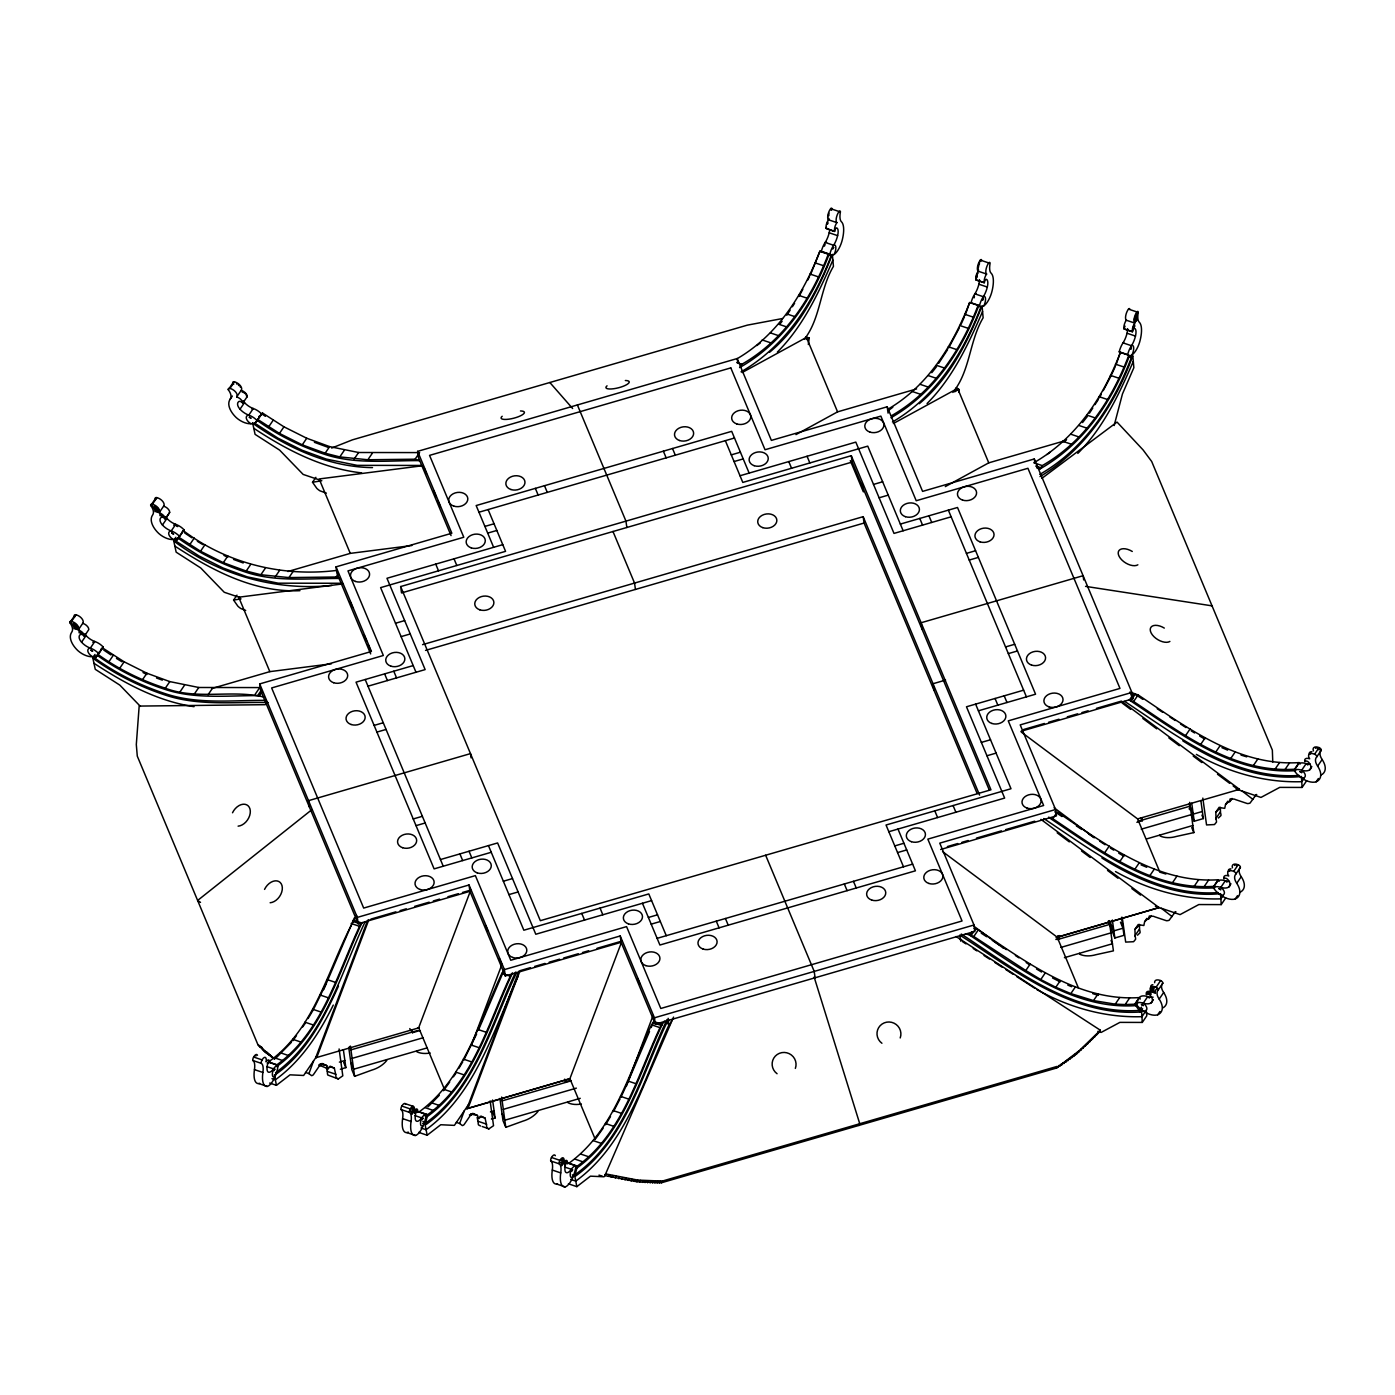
<?xml version="1.0" encoding="UTF-8"?>
<svg xmlns="http://www.w3.org/2000/svg" width="1395" height="1395" viewBox="0 0 1395 1395"><rect width="100%" height="100%" fill="white"/><g stroke="black" fill="none" stroke-linecap="round" stroke-linejoin="round"><path stroke-width="1.5" d="M1122.225 917.317L1125.678 942.096L1133.577 941.712L1135.547 939.376A10.672 5.929 34.2 0 0 1135.164 936.62L1134.92 929.349L1138.303 924.397M1137.5 935.191L1140.046 932.767A10.672 5.929 34.2 0 0 1139.645 930.012L1139.401 924.379M1202.821 798.097L1206.553 824.933L1214.47 824.55L1216.44 822.213A10.672 5.929 34.2 0 0 1216.056 819.458L1215.812 812.186L1219.178 807.234M1218.393 818.028L1220.939 815.604A10.672 5.929 34.2 0 0 1220.538 812.849L1220.294 807.217M824.375 246.183L825.125 244.474M326.395 1067.367L327.372 1072.249A10.672 3.976 -71.4 0 0 327.755 1075.022L338.287 1078.945L342.804 1075.807L339.09 1048.953M318.688 1064.96L328.069 1068.779L330.458 1066.268L334.347 1068.186L335.829 1075.109A10.672 3.976 -71.4 0 0 336.195 1077.864L338.287 1078.945M477.125 1117.273L478.119 1122.155A10.672 3.976 -71.4 0 0 478.485 1124.911L480.56 1125.992M472.382 1113.733L477.456 1115.442L478.816 1118.668L481.188 1116.157L485.076 1118.092L486.559 1124.998A10.672 3.976 -71.4 0 0 486.925 1127.753L488.651 1129.026L493.534 1125.695L490.116 1100.899M805.857 336.875L809.239 338.008L808.333 344.53M955.558 388.298L958.94 389.432L958.696 392.379M1272.781 762.036L1272.345 750.109L1151.695 461.501L1143.063 449.905L1117.029 422.075L1041.838 478.38M664.421 1021.14L659.992 1027.644C637.602 1075.528 622.466 1133.472 577.338 1166.081L574.792 1176.124L576.85 1186.657L590.434 1176.159L604.07 1176.787L605.814 1174.241M361.811 923.019L359.561 926.332C337.189 974.216 322.053 1032.16 276.925 1064.769L276.611 1066.617C323.326 1032.788 338.462 972.454 361.811 923.019L353.371 920.177M423.975 1115.355L427.358 1116.506C474.056 1082.677 489.192 1022.343 512.54 972.925L510.291 976.221C487.919 1024.104 472.783 1082.049 427.655 1114.657L425.109 1124.701L427.166 1135.234L440.75 1124.736L454.386 1125.381L469.086 1103.741M1134.92 929.349L1139.698 924.902L1143.848 925.513L1144.65 921.659L1150.422 916.567L1152.723 916.184A4.708 2.616 34.2 0 1 1154.764 916.811L1166.429 920.717A11.735 6.522 34.2 0 0 1169.132 920.264L1175.444 911.632M1215.812 812.186L1220.59 807.74L1224.723 808.35L1225.542 804.496L1231.314 799.405L1233.599 799.021A4.708 2.616 34.2 0 1 1235.639 799.649L1247.322 803.555A11.735 6.522 34.2 0 0 1250.025 803.101L1256.337 794.47M1114.152 425.527L1122.469 393.913L1133.856 367.687L1132.792 355.69C1115.233 404.393 1085.258 449.591 1040.025 476.602M769.552 352.29C799.963 327.162 818.15 290.456 832.362 254.378L833.443 266.358C819.754 289.288 820.731 318.165 804.357 339.281M919.235 403.713C949.646 378.586 967.834 341.88 982.063 305.801L983.126 317.781C969.159 341.356 970.292 371.035 952.872 392.431M328.069 1068.779L326.726 1065.553L322.088 1063.478L320.606 1064.176A4.708 1.761 -71.4 0 0 319.507 1065.745L313.282 1074.847A11.735 4.377 -71.4 0 1 311.556 1075.667L308.94 1073.609L313.561 1060.897M477.456 1115.442L472.818 1113.367L471.336 1114.082A4.708 1.761 -71.4 0 0 470.237 1115.634L464.012 1124.736A11.735 4.377 -71.4 0 1 462.286 1125.573L459.67 1123.498L464.308 1110.786M419.389 1027.679L315.671 1057.794L367.705 920.159M368.855 919.671L316.822 1057.305L315.671 1057.794M444.098 1088.449L418.692 1027.714L470.76 890.08L462.442 892.486M471.266 1045.5L501.886 964.538L499.427 958.661M621.193 943.09L569.892 1078.701L466.854 1108.781L518.905 971.147M466.854 1108.781L468.005 1108.293L520.056 970.658L530.449 967.642M626.285 1086.356L653.069 1015.525M257.5 1055.265A6.644 2.476 -71.4 0 0 253.646 1057.044A2.494 0.942 -71.4 0 0 252.879 1060.514A14.124 5.266 -71.4 0 1 254.448 1069.616A21.622 8.074 -71.4 0 0 258.86 1083.584L267.299 1086.426A14.892 5.563 -71.4 0 0 275.216 1076.208L275.321 1075.963A15.485 5.772 -71.4 0 0 278.076 1065.414L269.619 1062.554A12.102 4.516 -71.4 0 0 268.677 1062.676M405.561 1104.108A6.644 2.476 -71.4 0 0 401.812 1106.061A2.494 0.942 -71.4 0 0 401.045 1109.548A14.124 5.266 -71.4 0 1 402.614 1118.633A21.622 8.074 -71.4 0 0 407.009 1132.618L415.466 1135.46A14.892 5.563 -71.4 0 0 423.382 1125.242L423.487 1124.998A15.485 5.772 -71.4 0 0 426.225 1114.431L417.785 1111.588A12.102 4.516 -71.4 0 0 416.495 1111.832M555.35 1155.705A6.644 2.476 -71.4 0 0 551.496 1157.484A2.494 0.942 -71.4 0 0 550.729 1160.971A14.124 5.266 -71.4 0 1 552.298 1170.056A21.622 8.074 -71.4 0 0 556.71 1184.041L565.149 1186.883A14.892 5.563 -71.4 0 0 573.083 1176.665L573.171 1176.421A15.485 5.772 -71.4 0 0 575.926 1165.854L567.486 1163.012A12.102 4.516 -71.4 0 0 565.847 1163.43M736.769 358.916C777.643 335.253 803.38 294.153 819.929 251.117L828.368 253.96L831.734 256.541M819.929 251.117L810.443 274.902M740.361 366.449L741.826 364.287C784.077 340.153 811.524 298.53 828.368 253.96M888.162 409.066C928.303 385.613 953.221 344.827 969.63 302.541L978.069 305.383L981.417 307.964M965.305 314.921L969.63 302.541M891.51 415.71C933.778 391.577 961.225 349.953 978.069 305.383M978.68 305.871C961.608 351.052 933.813 393.268 890.986 417.75M980.79 307.336C963.213 353.109 935.888 396.825 892.434 421.987M1128.799 355.272C1111.954 399.842 1084.508 441.465 1042.257 465.599L1033.8 462.756C1076.068 438.623 1103.515 397 1120.359 352.429L1128.799 355.272L1132.147 357.852L1128.782 356.719M1116.035 364.827L1120.359 352.429M1129.427 355.76C1112.199 401.708 1083.514 444.185 1040.007 468.912L1036.624 467.778M1131.519 357.225C1113.646 404.515 1084.63 448.789 1039.781 474.405M276.925 1064.769L268.485 1061.926C317.049 1027.505 328.854 963.945 356.649 915.364M323.64 989.665L354.417 917.788M364.915 922.182C340.415 973.989 324.582 1037.305 275.565 1072.72M427.655 1114.657L419.215 1111.815C464.343 1079.207 479.479 1021.262 501.851 973.379L504.101 970.066L478.415 1030.155M515.644 972.071C491.145 1023.895 475.311 1087.193 426.295 1122.609L422.929 1121.458M577.338 1166.081L568.898 1163.238C614.027 1130.63 629.162 1072.685 651.552 1024.802L653.802 1021.489L662.241 1024.349C638.875 1073.766 623.757 1134.1 577.042 1167.929M628.953 1079.573L649.512 1031.515M651.221 1027.505L653.802 1021.489M667.019 1019.553C641.683 1072.459 626.146 1137.657 575.995 1174.032M956.063 936.533L1100.359 1030.225L1099.574 1031.899L1076.382 1054.132L1056.468 1068.047L661.474 1182.768L636.922 1181.757L604.889 1175.584L673.558 1017.094M516.76 972.385C491.581 1024.662 475.625 1088.728 426.033 1124.562L422.65 1123.428M518.365 975.628C493.778 1029.266 476.27 1093.07 426.085 1129.688L421.011 1127.997M832.885 260.08C818.621 292.967 802.997 326.413 777.364 352.098M982.568 311.503C968.322 344.391 952.698 377.836 927.065 403.521M1133.298 361.392C1119.052 394.279 1103.428 427.724 1077.794 453.41M960.998 324.425L964.451 316.822M1111.728 374.313L1115.18 366.728M325.889 984.155L313.945 1008.498M338.479 986.108C323.483 1019.03 305.819 1053.609 275.303 1074.673M476.619 1034.044L463.733 1060.2M620.967 1097.185L628.099 1081.578M859.756 1123.742L858.971 1125.416L859.756 1123.742L814.139 977.058M960.649 941.119L961.434 939.445M1056.468 1068.047L1079.329 1050.609L1100.359 1030.225M1058.317 1067.035L1059.101 1065.361M1060.183 1065.937L1060.967 1064.245M1062.101 1064.751L1062.885 1063.06M1064.036 1063.478L1064.821 1061.804M1066.007 1062.136L1066.791 1060.444M1068.012 1060.688L1068.797 1059.014M1070.052 1059.171L1070.837 1057.497M1072.127 1057.584L1072.912 1055.893M1074.237 1055.893L1075.022 1054.219M1076.382 1054.132L1077.167 1052.458M1078.544 1052.283L1079.329 1050.609M1080.759 1050.348L1081.543 1048.674M1082.991 1048.325L1083.775 1046.651M1085.258 1046.233L1086.042 1044.559M1087.577 1044.053L1088.344 1042.379M1089.913 1041.786L1090.681 1040.112M1092.268 1039.449L1093.052 1037.758M1094.674 1037.008L1095.459 1035.334M1097.115 1034.497L1097.9 1032.823M669.792 1024.139L669.007 1025.813L672.774 1018.769M604.889 1175.584L605.692 1173.91L637.724 1180.083L662.276 1181.094L1057.253 1066.373M608.429 1176.438L609.231 1174.747M611.899 1177.223L612.684 1175.549M615.3 1177.973L616.084 1176.299M618.613 1178.67L619.397 1176.996M621.856 1179.316L622.641 1177.642M625.012 1179.908L625.797 1178.234M628.099 1180.449L628.901 1178.775M631.115 1180.937L631.918 1179.263M634.062 1181.373L634.847 1179.699M636.922 1181.757L637.724 1180.083M639.73 1182.088L640.514 1180.414M642.432 1182.385L643.234 1180.693M645.083 1182.611L645.868 1180.92M647.646 1182.786L648.431 1181.112M650.14 1182.908L650.924 1181.234M652.564 1182.995L653.348 1181.303M654.9 1183.012L655.685 1181.338M657.167 1182.977L657.952 1181.303M659.364 1182.908L660.149 1181.216M661.474 1182.768L662.276 1181.094M1146.411 994.53L1146.324 994.251A5.876 3.261 34.2 0 1 1151.206 991.775A6.644 3.697 34.2 0 1 1150.788 987.207A6.644 3.697 34.2 0 1 1156.124 987.189A2.494 1.395 34.2 0 1 1158.338 989.787A14.124 7.847 34.2 0 0 1159.175 999.099A21.622 12.014 34.2 0 1 1157.693 1014.793A14.892 8.265 34.2 0 1 1143.272 1011.061L1143.046 1010.904A15.485 8.597 34.2 0 1 1135.722 1003.267L1140.203 996.675A12.102 6.731 34.2 0 1 1147.736 996.588A12.904 7.167 34.2 0 0 1153.124 997.181M1223.973 878.711L1223.886 878.449A5.876 3.261 34.2 0 1 1228.768 875.955A6.644 3.697 34.2 0 1 1228.35 871.404A6.644 3.697 34.2 0 1 1233.686 871.369A2.494 1.395 34.2 0 1 1235.918 873.985A14.124 7.847 34.2 0 0 1236.755 883.297A21.622 12.014 34.2 0 1 1235.255 898.973A14.892 8.265 34.2 0 1 1220.834 895.241L1220.608 895.084A15.485 8.597 34.2 0 1 1213.284 887.464L1217.783 880.855A12.102 6.731 34.2 0 1 1225.298 880.768A12.904 7.167 34.2 0 0 1229.466 881.448M1304.866 761.548L1304.778 761.286A5.876 3.261 34.2 0 1 1309.661 758.793A6.644 3.697 34.2 0 1 1309.242 754.242A6.644 3.697 34.2 0 1 1314.578 754.207A2.494 1.395 34.2 0 1 1316.793 756.822A14.124 7.847 34.2 0 0 1317.63 766.134A21.622 12.014 34.2 0 1 1316.148 781.81A14.892 8.265 34.2 0 1 1301.709 778.079L1301.5 777.922A15.485 8.597 34.2 0 1 1294.176 770.302L1298.658 763.693A12.102 6.731 34.2 0 1 1306.173 763.606A12.904 7.167 34.2 0 0 1310.358 764.286M333.265 1005.08C319.246 1033.468 301.32 1060.985 275.356 1079.8L271.973 1078.666M613.434 1111.606L620.025 1098.981M799.004 296.507L802.822 289.306M807.583 280.308L809.484 276.698M948.687 347.93L959.185 328.121M1099.434 397.819L1101.335 394.227M1103.236 390.617L1110.856 376.214M974.425 296.263L974.146 297.85M308.103 1018.524L313.003 1010.294M458.833 1068.413L462.756 1061.839M605.587 1124.771L610.487 1116.558M786.815 315.27L790.145 310.161M792.36 306.743L794.575 303.325M938.73 363.275L947.589 349.639M1089.46 413.182L1092.773 408.055M1094.988 404.637L1098.318 399.528M263.585 696.994C231.814 689.374 196.991 700.273 165.307 688.206C141.401 680.481 118.627 669.251 98.191 654.604L94.372 659.26C116.395 675.075 140.895 687.194 166.668 695.512C199.468 706.062 234.29 701.79 268.084 702.557M336.352 570.468C282.383 577.024 227.141 563.58 183.565 530.832L178.368 538.313C199.101 553.187 222.189 564.556 246.462 572.403C276.82 582.273 309.062 578.28 340.38 578.437L336.143 577.007L288.957 577.582L260.882 574.74L246.2 571.043L223.322 562.673L200.531 551.234L179.083 537.441L175.264 542.097C220.061 575.472 276.297 591.131 331.94 585.412M258.005 419.616L279.471 433.409L302.262 444.848L325.14 453.218L339.805 456.915L367.879 459.757L415.082 459.199L419.564 452.59L358.585 452.503L329.621 446.609L306.743 438.239L283.952 426.818L262.504 413.025L254.186 424.289C288.887 448.492 329.569 467.133 372.517 467.604M98.609 653.505A15.485 8.597 34.2 0 1 92.785 656.714L92.593 656.731A14.892 8.265 34.2 0 1 77.841 650.611A21.622 12.014 34.2 0 1 71.633 632.336A14.124 7.847 34.2 0 0 69.837 622.693L74.336 616.102A2.494 1.395 34.2 0 1 76.01 614.794A6.644 3.697 34.2 0 1 81.869 618.613A6.644 3.697 34.2 0 1 82.741 623.321A5.876 3.261 34.2 0 1 88.827 629.511L84.328 636.347A2.616 1.465 34.2 0 0 80.317 634.516A9.102 5.057 34.2 0 0 81.555 642.188A12.904 7.167 34.2 0 0 90.326 648.117A12.102 6.731 34.2 0 1 98.609 653.505L103.108 646.914A12.102 6.731 34.2 0 0 94.825 641.508A12.904 7.167 34.2 0 1 86.054 635.579A9.102 5.057 34.2 0 1 84.746 633.888M257.064 420.54A15.485 8.597 34.2 0 1 251.24 423.731L251.048 423.749A14.892 8.265 34.2 0 1 236.296 417.646A21.622 12.014 34.2 0 1 230.088 399.354A14.124 7.847 34.2 0 0 228.292 389.728L232.791 383.119A2.494 1.395 34.2 0 1 234.465 381.829A6.644 3.697 34.2 0 1 240.324 385.63A6.644 3.697 34.2 0 1 241.195 390.338A5.876 3.261 34.2 0 1 247.281 396.529L242.695 403.242A2.616 1.465 34.2 0 0 238.772 401.533A9.102 5.057 34.2 0 0 240.01 409.206A12.904 7.167 34.2 0 0 248.781 415.135A12.102 6.731 34.2 0 1 257.064 420.54L261.562 413.931A12.102 6.731 34.2 0 0 253.28 408.526A12.904 7.167 34.2 0 1 244.509 402.597A9.102 5.057 34.2 0 1 243.201 400.906M69.837 622.693A2.494 1.395 34.2 0 1 71.511 621.403L76.01 614.794M228.292 389.728A2.494 1.395 34.2 0 1 229.966 388.42L234.465 381.829M150.73 505.531A2.494 1.395 34.2 0 1 152.404 504.24A6.644 3.697 34.2 0 1 158.28 508.042A6.644 3.697 34.2 0 1 159.135 512.767A5.876 3.261 34.2 0 1 165.22 518.94L165.133 519.062A2.616 1.465 34.2 0 0 161.21 517.353A9.102 5.057 34.2 0 0 162.448 525.026A12.904 7.167 34.2 0 0 171.219 530.937A12.102 6.731 34.2 0 1 179.502 536.343A15.485 8.597 34.2 0 1 173.677 539.551L173.486 539.569A14.892 8.265 34.2 0 1 158.734 533.448A21.622 12.014 34.2 0 1 152.526 515.173A14.124 7.847 34.2 0 0 150.73 505.531L155.229 498.939A2.494 1.395 34.2 0 1 156.903 497.631A6.644 3.697 34.2 0 1 162.762 501.45A6.644 3.697 34.2 0 1 163.633 506.158A5.876 3.261 34.2 0 1 169.719 512.349L165.203 519.184L169.632 512.453M152.404 504.24L156.903 497.631M230.088 399.354L232.337 396.058M84.328 636.347L84.345 636.103A5.876 3.261 34.2 0 0 78.26 629.93L82.741 623.321M242.695 403.242L242.782 403.138A5.876 3.261 34.2 0 0 236.697 396.947L241.195 390.338M159.135 512.767L163.633 506.158M81.555 642.188L86.054 635.579M240.01 409.206L244.509 402.597M162.448 525.026L166.947 518.417A9.102 5.057 34.2 0 1 165.639 516.725M140.407 706.393L119.83 685.119L95.261 669.321L92.767 657.76L95.017 654.447M239.87 597.531L224.246 592.265L200.723 567.957L176.154 552.158L173.66 540.597L175.892 537.284M99.533 651.657L94.372 659.26L92.767 657.76M255.25 694.169L259.749 687.578L198.77 687.491L169.806 681.597L146.928 673.227L124.138 661.805L102.672 647.995L97.476 655.476C118.209 670.35 141.314 681.719 165.569 689.566C195.945 699.436 228.17 695.442 259.487 695.599L261.737 692.304M166.947 518.417A12.904 7.167 34.2 0 0 175.718 524.346A12.102 6.731 34.2 0 1 183.983 529.751L175.264 542.097L173.66 540.597M108.862 661.823L113.361 655.214M268.677 426.835L273.176 420.226M189.755 544.66L194.236 538.052M119.639 668.397L124.138 661.805M279.471 433.409L283.952 426.818M200.531 551.234L205.03 544.643M142.43 679.836L146.928 673.227M302.262 444.848L306.743 438.239M223.322 562.673L227.821 556.064M165.307 688.206L169.806 681.597M325.14 453.218L329.621 446.609M246.2 571.043L250.699 564.434M326.378 493.15L319.926 490.813A11.735 6.522 34.2 0 1 316.822 488.389L312.532 482.269L315.898 477.317M245.694 610.435L241.004 608.621A11.735 6.522 34.2 0 1 237.9 606.215L233.593 600.094L236.976 595.142M179.99 691.903L184.471 685.294M339.805 456.915L344.303 450.306M260.882 574.74L265.364 568.131M194.271 694.1L198.77 687.491M354.086 459.112L358.585 452.503M275.164 576.937L279.645 570.328M208.064 694.745L212.546 688.136M367.879 459.757L372.378 453.148M288.957 577.582L293.438 570.973M336.143 577.007L338.392 573.711M258.005 695.111L261.371 690.159M317.188 1055.579L303.639 1075.475L290.02 1074.83L276.437 1085.327L269.671 1083.061M1040.007 468.912L1042.257 465.599M971.827 931.773L969.577 935.086C1019.17 967.834 1072.598 1009.806 1135.809 1005.638L1138.058 1002.342M1129.392 700.098L1133.629 701.511C1181.53 733.456 1233.529 773.214 1294.595 769.203L1295.624 770.65C1232.413 774.818 1179.002 732.846 1129.392 700.098L1133.891 693.489L1142.871 699.366M971.059 935.574L975.558 928.965M1130.874 700.586L1135.373 693.995M1052.737 818.673C1100.638 850.619 1152.636 890.376 1213.702 886.366L1214.731 887.813C1151.52 891.98 1098.109 850.008 1048.517 817.261L1052.737 818.673L1057.236 812.082C1105.136 844.01 1157.135 883.767 1218.201 879.757L1219.23 881.204M965.479 933.691L973.797 936.498L978.296 929.907C1026.197 961.835 1078.196 1001.593 1139.262 997.582L1140.29 999.029M1133.629 701.511L1138.111 694.919C1186.012 726.847 1238.01 766.605 1299.094 762.594L1300.123 764.042M1104.735 852.694L1109.217 846.085M973.797 936.498L1025.796 970.519L1030.295 963.91M1185.628 735.531L1190.109 728.922M1119.679 861.744L1124.178 855.135M1025.796 970.519L1040.757 979.569L1045.239 972.96M1200.572 744.581L1205.071 737.972M1134.728 869.434L1139.227 862.825M1040.757 979.569L1055.806 987.259L1060.287 980.65M1215.62 752.271L1220.119 745.662M1149.776 875.764L1154.275 869.172M1055.806 987.259L1070.837 993.589L1075.336 986.997M1230.669 758.601L1235.15 752.01M1134.85 935.888L1139.331 929.279M1144.65 921.659L1146.899 918.363M1215.743 818.725L1220.224 812.117M1172.463 882.756L1176.944 876.147M1225.542 804.496L1227.792 801.201M1070.837 993.589L1093.523 1000.581L1098.022 993.972M1148.939 918.887L1151.171 915.591M1253.355 765.593L1257.837 758.985M1229.815 801.724L1232.064 798.428M1194.155 886.331L1198.654 879.739M1093.523 1000.581L1115.233 1004.156L1119.714 997.547M1275.047 769.168L1279.546 762.559M1204.077 886.732L1208.576 880.123M1115.233 1004.156L1125.155 1004.557L1129.636 997.948M1284.969 769.569L1289.468 762.96M1213.702 886.366L1218.201 879.757M1125.155 1004.557L1134.78 1004.191L1139.262 997.582M1294.595 769.203L1299.094 762.594M1233.686 871.369L1238.185 864.76A2.494 1.395 34.2 0 1 1240.399 867.376A14.124 7.847 34.2 0 0 1241.236 876.688A21.622 12.014 34.2 0 1 1239.736 892.364M1141.546 1007.12L1139.296 1010.433C1071.412 1014.932 1014.566 968.845 961.277 934.04M1156.124 987.189L1160.623 980.58A2.494 1.395 34.2 0 1 1162.837 983.179A14.124 7.847 34.2 0 0 1163.674 992.508A21.622 12.014 34.2 0 1 1162.959 1007.818M1314.578 754.207L1319.077 747.598A2.494 1.395 34.2 0 1 1321.292 750.214A14.124 7.847 34.2 0 0 1322.129 759.525A21.622 12.014 34.2 0 1 1322.111 774.417M1142.575 1008.707L1140.325 1012.003C1071.604 1016.571 1014.13 969.804 959.812 935.121L960.545 940.369M1235.918 873.985L1240.399 867.376M1158.338 989.787L1162.837 983.179M1316.793 756.822L1321.292 750.214M1213.284 887.464A12.102 6.731 34.2 0 1 1220.799 887.377A12.904 7.167 34.2 0 0 1228.716 887.081L1230.948 883.767M1223.119 895.555L1220.887 898.851C1183.989 900.037 1147.527 889.557 1115.477 871.561M1146.446 1010.085L1141.947 1016.676C1105.049 1017.862 1068.587 1007.382 1036.555 989.386M1135.722 1003.267A12.102 6.731 34.2 0 1 1143.237 1003.197A12.904 7.167 34.2 0 0 1151.137 1002.883L1153.386 999.587M1304.011 778.393L1301.762 781.688C1264.881 782.874 1228.42 772.394 1196.369 754.399M1294.176 770.302A12.102 6.731 34.2 0 1 1301.692 770.214A12.904 7.167 34.2 0 0 1309.591 769.918L1311.841 766.605M1155.356 906.279L1180.065 914.614L1198.828 904.553L1221.218 904.605L1225.699 897.996M1097.865 1031.323L1101.143 1032.422L1119.889 1022.378L1142.278 1022.43L1146.777 1015.822L1146.55 1012.003M1236.755 883.297L1241.236 876.688M1236.249 789.117L1260.958 797.434L1279.721 787.39L1302.093 787.443L1306.592 780.834M1159.175 999.099L1163.674 992.508M1317.63 766.134L1322.129 759.525M1235.255 898.973L1237.504 895.677M1157.693 1014.793L1159.943 1011.48M1316.148 781.81L1318.38 778.515M292.776 1040.809L296.49 1035.613M302.68 1026.929L305.156 1023.459M443.505 1090.716L449.696 1082.032M453.41 1076.818L455.886 1073.348M595.682 1138.669L603.111 1128.241M1256.738 794.627L1254.506 796.51M1175.846 911.789L1173.631 913.673M779.77 324.25L782.124 321.251M931.808 372.674L936.516 366.693M1082.537 422.563L1087.246 416.582M321.269 1064.856L319.629 1065.937M954.982 391.699L957.615 388.42L988.759 462.844L1065.693 440.524M259.365 416.669L262.504 413.025M291.381 1042.327L275.704 1058.299M439.338 1095.267L427.951 1106.915M471.58 1115.25L469.417 1114.849M1063.775 441.849L1066.547 439.477M311.73 809.78L197.637 900.455L200.514 902.391M756.84 345.559L760.258 342.996M739.577 367.6C783.101 342.874 811.768 300.396 828.996 254.448L820.556 251.588M741.059 371.837C785.211 346.448 813.372 302.436 831.106 255.913L827.723 254.779M889.4 409.781L892.817 407.218M1046.982 454.543L1050.4 451.997M826.52 227.193A2.616 0.977 -71.4 0 0 826.224 228.466L834.646 231.465L826.136 228.414A5.876 2.197 -71.4 0 1 828.456 219.782A6.644 2.476 -71.4 0 1 827.933 214.969A6.644 2.476 -71.4 0 1 830.653 208.675L840.4 211.953A14.124 5.266 -71.4 0 0 841.464 221.788A21.622 8.074 -71.4 0 1 841.76 241.788A14.892 5.563 -71.4 0 1 834.175 254.396L834.053 254.465A15.485 5.772 -71.4 0 1 829.798 254.186L821.359 251.344A12.102 4.516 -71.4 0 1 825.177 242.434A12.904 4.813 -71.4 0 0 829.188 232.791A9.102 3.4 -71.4 0 0 829.694 229.565M988.776 262.94A6.644 2.476 -71.4 0 0 986.073 269.235A6.644 2.476 -71.4 0 0 986.596 274.048A5.876 2.197 -71.4 0 0 984.277 282.679L975.907 279.889A5.876 2.197 -71.4 0 1 978.157 271.205A6.644 2.476 -71.4 0 1 977.616 266.393A6.644 2.476 -71.4 0 1 980.336 260.098L988.776 262.94A2.494 0.942 -71.4 0 1 990.084 263.376A14.124 5.266 -71.4 0 0 991.147 273.211A21.622 8.074 -71.4 0 1 991.461 293.212A14.892 5.563 -71.4 0 1 983.859 305.819L983.737 305.889A15.485 5.772 -71.4 0 1 979.482 305.61L971.042 302.767A12.102 4.516 -71.4 0 1 974.861 293.857A12.904 4.813 -71.4 0 0 978.871 284.214A9.102 3.4 -71.4 0 0 979.395 279.593M1127.648 354.644A15.485 5.772 -71.4 0 0 1131.903 354.923L1132.025 354.836A14.892 5.563 -71.4 0 0 1139.61 342.228A21.622 8.074 -71.4 0 0 1139.314 322.245A14.124 5.266 -71.4 0 1 1138.25 312.393A2.494 0.942 -71.4 0 0 1136.942 311.957L1128.503 309.115A6.644 2.476 -71.4 0 0 1125.782 315.427A6.644 2.476 -71.4 0 0 1126.306 320.222A5.876 2.197 -71.4 0 0 1123.986 328.854L1132.513 331.766A2.616 0.977 -71.4 0 1 1134.519 328.331A9.102 3.4 -71.4 0 1 1135.478 336.09A12.904 4.813 -71.4 0 1 1131.467 345.716A12.102 4.516 -71.4 0 0 1127.648 354.644L1119.208 351.802A12.102 4.516 -71.4 0 1 1123.027 342.874A12.904 4.813 -71.4 0 0 1127.038 333.231A9.102 3.4 -71.4 0 0 1127.561 328.61M742.192 372.517L806.432 337.433L837.575 411.856L916.585 388.926M795.987 434.595L837.575 411.856M893.375 423.505L957.615 388.42M945.287 486.611L988.759 462.844M806.24 339.456L809.239 338.008M954.442 391.611L958.94 389.432M331.679 448.057L352.377 439.861L747.354 325.14L782.508 318.531M417.558 1028.202L418.692 1027.714M1096.435 708.364L1121.388 701.11L1239.492 789.326L1238.359 789.814L1233.145 785.926M1040.949 819.371L1159.071 907.587L1056.05 937.667M287.893 571.514L350.267 553.379L411.856 545.532M211.621 688.572L269.828 671.64L331.417 663.793M451.056 535.593L418.5 457.717L417.628 451.352L737.17 358.55L771.383 440.401L887.203 406.782L922.583 491.389L1034.288 458.955L1131.903 692.443L1132.792 698.808L1021.07 731.259M478.956 512.227L734.485 438.013M370.651 653.906L336.91 573.223L336.038 566.858L451.84 533.221L417.628 451.352M484.902 526.421L494.039 523.77M731.276 454.875L740.431 452.207M487.692 533.117L496.847 530.449M734.084 461.553L743.221 458.885M502.775 544.66L386.973 578.28L425.144 669.6L367.984 686.2M740.013 475.747L855.815 442.11L894.003 533.413L951.146 516.813M400.644 586.563L851.281 455.694L990.956 789.797L540.336 920.683L400.644 586.563L401.533 592.927L852.153 462.059L851.281 455.694M395.517 623.251L404.655 620.601M873.514 484.431L882.651 481.763M401.097 636.626L410.235 633.958M879.094 497.788L888.249 495.138M358.201 923.769L357.312 917.404L469.034 884.971L469.923 891.335L358.201 923.769L260.586 690.281L259.697 683.916L371.419 651.482L336.038 566.858M422.563 644.647L863.174 516.673L979.586 795.098M425.527 650.401L864.063 523.038L863.174 516.673M413.199 665.572L356.039 682.172L434.107 868.876L491.267 852.275M900.35 524.084L957.511 507.484L1035.561 694.204L978.418 710.805M374.122 725.4L383.259 722.75M966.439 553.379L975.576 550.729M376.912 732.096L386.066 729.428M969.229 560.058L978.383 557.407M413.234 818.952L422.371 816.302M1005.551 646.931L1014.688 644.281M416.024 825.648L425.179 822.98M1008.341 653.61L1017.496 650.959M945.583 680.08L933.028 683.724L933.9 690.089M440.454 859.547L497.614 842.946L535.785 934.249L651.587 900.612M1023.634 690.176L966.473 706.777L1004.644 798.079L888.842 831.716M1131.903 692.443L1020.198 724.894L1055.579 809.519L1056.451 815.883L940.649 849.503M370.948 919.078L395.901 911.824M400.051 910.621L406.294 908.808M414.611 906.384L429.172 902.164M433.339 900.943L439.565 899.13M447.882 896.723L458.292 893.707M1023.634 729.498L1044.437 723.464M1048.604 722.261L1058.997 719.227M1067.314 716.821L1077.707 713.804M1081.875 712.583L1088.117 710.77M503.368 881.221L512.506 878.571M981.365 742.402L990.52 739.751M508.948 894.596L518.103 891.946M986.962 755.759L996.1 753.108M648.396 917.474L657.533 914.806M894.77 845.911L903.908 843.26M651.186 924.153L660.323 921.502M897.56 852.589L906.715 849.939M620.217 935.958L621.106 942.322L505.286 975.959L504.415 969.595L620.217 935.958L654.447 1017.809L655.336 1024.174L974.861 931.372L973.989 925.007L939.759 843.138L1055.579 809.519M534.616 966.439L545.009 963.422M549.159 962.201L559.569 959.185M563.719 957.981L578.28 953.744M582.447 952.541L588.673 950.727M596.99 948.321L621.961 941.067M947.362 846.556L957.772 843.539M961.922 842.318L968.165 840.505M976.483 838.099L1001.436 830.845M1005.603 829.641L1034.724 821.184M657.115 938.347L912.644 864.133M1021.21 732.009L1137.622 818.917L1239.492 789.326M417.75 1030.486L350.93 1049.877L349.535 1046.546M1137.971 821.289L1190.197 806.136M409.781 1028.586L412.467 1032.701L419.79 1030.574M1136.873 822.3L1142.365 820.713L1141.964 817.801M339.386 1062.118L344.861 1060.514M352.133 1058.369L423.103 1037.758M1141.249 829.188L1191.347 814.628M1202.385 811.471L1193.231 814.122L1189.046 804.095M340.363 1069.233L345.855 1067.628L343.362 1049.668M1191.714 814.837L1194.225 821.236L1203.362 818.569L1200.868 800.608M427.027 1047.924L353.632 1069.233L350.842 1062.554M1146.934 838.831L1192.847 825.491M348.75 1047.436L351.836 1069.669L354.626 1076.347L371.767 1070.122A21.5 14.124 -22.7 0 0 386.694 1060.549L386.572 1059.659M1189.673 802.352L1193.841 832.606L1176.369 836.442A21.5 14.124 -22.7 0 1 1160.047 835.954L1159.925 835.064M654.447 1017.809L973.989 925.007M468.005 1108.293L569.892 1078.701L595.299 1139.436M942.532 851.56L1057.201 937.178L1159.071 907.587M570.642 1080.428L565.149 1082.014L564.748 1079.12M1055.875 939.498L1059.52 938.434L1059.119 935.539M502.13 1100.864L571.043 1080.863M1057.55 939.55L1109.757 924.397M490.447 1111.937L494.092 1110.873M503.299 1109.356L576.362 1088.135M1060.828 947.432L1110.926 932.889M491.424 1119.052L495.086 1117.988L492.592 1100.01M1108.327 921.066L1114.849 937.981L1123.986 935.33L1121.493 917.352M580.25 1098.318L504.816 1120.22L502.026 1113.541M1064.42 957.685L1112.443 943.752L1111.03 940.404M499.916 1098.44L503.002 1120.656L505.792 1127.334L522.951 1121.127A21.5 14.124 -22.7 0 0 537.86 1111.553L537.738 1110.664M176.468 526.159L177.706 526.578M1228.036 802.125L1229.675 801.358L1230.233 798.725M1147.143 919.288L1148.782 918.52L1149.341 915.887M312.532 482.269L321.827 480.734M233.593 600.094L241.039 598.856M423.173 465.651L319.159 478.956L350.267 553.379M342.751 583.912L238.719 597.217L269.828 671.64M1299.111 775.446C1232.762 779.875 1176.717 735.74 1124.666 701.389M1218.219 892.608C1151.886 897.037 1095.825 852.903 1043.774 818.551M421.116 465.442L357.155 465.355L326.221 459.06L302.017 450.201L277.954 438.135L254.866 423.278M342.193 583.267L278.215 583.18L247.281 576.885L223.095 568.027L199.014 555.96L175.927 541.103M265.608 700.377C232.529 700.168 198.474 704.475 166.406 694.047C140.965 685.834 116.779 673.855 95.052 658.266M265.312 704.684L139.169 706.079L136.309 744.529L137.285 756.125L257.935 1044.733L274.013 1058.561M299.942 590.678C254.256 592.84 212.04 570.346 174.846 546.09M361.567 472.87C322.21 468.528 286.359 449.8 253.768 428.265M1085.554 586.371L1211.993 605.848M194.044 706.672C157.53 701.267 124.451 683.236 93.953 663.253M1241.027 755.096L1246.764 756.857M1160.134 872.259L1165.889 874.02M1092.703 993.624L1098.44 995.385M828.456 219.782L836.895 222.625A5.876 2.197 -71.4 0 0 834.576 231.256L834.663 231.326A2.616 0.977 -71.4 0 1 836.669 227.891A9.102 3.4 -71.4 0 1 837.628 235.633A12.904 4.813 -71.4 0 1 833.617 245.276A12.102 4.516 -71.4 0 0 829.798 254.186M1126.306 320.222L1134.745 323.082A5.876 2.197 -71.4 0 0 1132.444 331.696L1124.074 328.924A2.616 0.977 -71.4 0 1 1125.085 326.203M978.157 271.205L986.596 274.048M829.188 232.791L837.628 235.633M1127.038 333.231L1135.478 336.09M978.871 284.214L987.311 287.056A12.904 4.813 -71.4 0 1 983.318 296.699A12.102 4.516 -71.4 0 0 979.482 305.61M815.064 262.853L823.503 265.695M1115.477 364.165L1123.917 367.007M964.747 314.276L973.187 317.118M809.989 274.03L818.429 276.89M1110.403 375.36L1118.842 378.202M959.673 325.453L968.113 328.313M798.69 295.356L807.13 298.216M1099.12 396.686L1107.56 399.528M948.373 346.78L956.831 349.639M786.675 313.875L795.115 316.717M1087.089 415.187L1095.528 418.029M936.359 365.298L944.799 368.14M778.584 324.181L787.024 327.023M1078.998 425.492L1087.437 428.335M928.268 375.604L936.708 378.446M770.389 332.899L778.846 335.742M1070.819 434.211L1079.259 437.053M920.09 384.322L928.529 387.165M762.176 339.944L770.615 342.786M1062.589 441.256L1071.029 444.098M911.859 391.367L920.299 394.21M736.769 362.578L741.826 364.287M1035.718 466.052L1040.792 467.761M1129.793 692.112L1138.111 694.919M320.867 480.403L303.168 474.439L279.645 450.132L255.076 434.351L252.582 422.772M974.076 928.477L978.296 929.907M352.586 921.328L361.026 924.188M653.017 1022.657L661.457 1025.499M501.851 973.379L510.291 976.221M351.122 923.49L359.561 926.332M651.552 1024.802L659.992 1027.644M477.875 1029.458L486.314 1032.3M327.145 979.569L335.585 982.411M627.558 1080.881L635.998 1083.723M470.812 1044.907L479.252 1047.75M320.083 995.001L328.522 997.861M620.496 1096.331L628.936 1099.173M463.384 1059.119L471.824 1061.961M312.654 1009.23L321.094 1012.072M613.085 1110.542L621.525 1113.384M455.659 1072.057L464.117 1074.917M304.93 1022.169L313.369 1025.011M605.36 1123.481L613.8 1126.34M443.453 1089.181L451.893 1092.041M292.723 1039.292L301.163 1042.135M593.137 1140.604L601.576 1143.464M480.002 1116.384L485.076 1118.092M470.865 1113.698L474.23 1114.849M321.652 1063.844L326.726 1065.553M329.272 1066.477L334.347 1068.186M320.135 1063.81L323.5 1064.96M431.072 1102.66L439.512 1105.503M280.343 1052.772L288.782 1055.614M580.756 1154.083L589.213 1156.926M478.136 1121.318L486.576 1124.161M327.406 1071.43L335.846 1074.272M482.251 1126.55L489.017 1128.834M425.144 1107.665L433.583 1110.525M274.397 1057.776L282.854 1060.619M574.827 1159.088L583.267 1161.948M404.899 1103.55L413.338 1106.392M456.304 1122.365L459.67 1123.498M305.557 1072.459L308.94 1073.609M401.812 1106.061L410.252 1108.92A6.644 2.476 -71.4 0 1 413.495 1106.444A6.644 2.476 -71.4 0 1 414.263 1110.908A5.876 2.197 -71.4 0 1 417.785 1110.961L417.733 1111.187A2.616 0.977 -71.4 0 0 415.623 1113.82A9.102 3.4 -71.4 0 0 416.774 1121.284A12.904 4.813 -71.4 0 0 421.656 1117.866A12.102 4.516 -71.4 0 1 426.225 1114.431M253.646 1057.044L262.086 1059.886A6.644 2.476 -71.4 0 1 265.329 1057.427A6.644 2.476 -71.4 0 1 266.096 1061.891A5.876 2.197 -71.4 0 1 269.619 1061.926L269.584 1062.17A2.616 0.977 -71.4 0 0 267.456 1064.786A9.102 3.4 -71.4 0 0 268.625 1072.249A12.904 4.813 -71.4 0 0 273.49 1068.849A12.102 4.516 -71.4 0 1 278.076 1065.414M551.496 1157.484L559.936 1160.344A6.644 2.476 -71.4 0 1 563.179 1157.867A6.644 2.476 -71.4 0 1 563.946 1162.331A5.876 2.197 -71.4 0 1 567.469 1162.384L567.434 1162.61A2.616 0.977 -71.4 0 0 565.324 1165.244A9.102 3.4 -71.4 0 0 566.475 1172.707A12.904 4.813 -71.4 0 0 571.34 1169.289A12.102 4.516 -71.4 0 1 575.926 1165.854M598.996 1175.096L602.378 1176.229M401.045 1109.548L409.485 1112.39A14.124 5.266 -71.4 0 1 411.054 1121.493A21.622 8.074 -71.4 0 0 415.466 1135.46M252.879 1060.514L261.318 1063.356A14.124 5.266 -71.4 0 1 262.888 1072.459A21.622 8.074 -71.4 0 0 267.299 1086.426M550.729 1160.971L559.168 1163.814A14.124 5.266 -71.4 0 1 560.738 1172.916A21.622 8.074 -71.4 0 0 565.149 1186.883M414.89 1115.599L421.656 1117.866A6.818 2.546 -71.4 0 0 420.645 1124.632A6.818 2.546 -71.4 0 0 423.382 1125.242M266.741 1066.565L273.49 1068.849A6.818 2.546 -71.4 0 0 272.496 1075.597A6.818 2.546 -71.4 0 0 275.216 1076.208M564.591 1167.022L571.34 1169.289A6.818 2.546 -71.4 0 0 570.346 1176.055A6.818 2.546 -71.4 0 0 573.083 1176.665M572.334 1174.852L575.716 1175.985C626.46 1139.192 642.153 1073.191 668.188 1019.815L668.903 1025.063C643.897 1079.259 626.547 1144.022 575.769 1181.112L570.712 1179.42M402.614 1118.633L411.054 1121.493M254.448 1069.616L262.888 1072.459M552.298 1170.056L560.738 1172.916M418.727 1132.374L427.166 1135.234M568.41 1183.797L576.85 1186.657M415.082 459.199L419.302 460.612C388.002 460.455 355.76 464.448 325.384 454.578C301.128 446.749 278.023 435.362 257.308 420.488M314.416 442.32L327.947 447.272M233.558 559.447L243.218 562.97M156.536 678.022L162.326 680.132M1221.898 747.685L1227.635 750.109M1141.005 864.848L1146.742 867.271M1067.803 985.097L1071.622 986.701M223.915 555.384L227.769 557.32M143.022 672.547L146.876 674.482M1052.527 977.965L1060.165 981.871M610.591 1176.63L611.969 1176.996A11.735 4.377 -71.4 0 0 613.085 1176.578M1191.278 730.945L1194.626 732.968M1199.665 736.019L1204.705 739.071M1182.821 740.885C1217.87 762.908 1259.406 780.764 1301.465 776.492L1302.093 787.443M1110.385 848.108L1113.733 850.13M1118.773 853.182L1123.812 856.234M1101.928 858.047C1136.977 880.071 1178.513 897.927 1220.573 893.654L1221.218 904.605M1036.485 968.984L1041.524 972.019M197.358 541.277L202.833 544.625M116.465 658.44L121.958 661.788M962.358 941.538L965.968 943.874M973.204 948.53L976.831 950.867M984.068 955.54L989.491 959.045M994.931 962.55L1002.168 967.206M1005.778 969.542L1013.014 974.216M1016.641 976.552L1034.741 988.218M1157.24 708.765L1162.645 712.287M1169.83 716.995L1175.218 720.517M1180.606 724.057L1185.994 727.58M1054.794 811.82L1061.979 816.528M1076.365 825.927L1081.753 829.45M1088.937 834.158L1094.325 837.68M1099.713 841.22L1105.102 844.742M981.26 933.185L986.649 936.708M992.037 940.23L999.221 944.938M1002.813 947.275L1006.405 949.629M1015.403 955.505L1018.995 957.859M1026.179 962.567L1029.772 964.904M261.789 413.879L265.399 416.32M184.663 532.925L191.882 537.807M103.771 650.087L110.99 654.97M257.935 1044.733L262.243 1047.645M258.895 1045.901L261.772 1047.837M259.923 1047.07L262.783 1049.005M262.173 1049.389L274.78 1059.014L266.096 1052.841M263.411 1050.54L269.148 1054.428M264.719 1051.69L270.456 1055.579M270.63 1056.277L273.507 1058.23M1121.981 702.888L1130.665 709.375M1142.819 718.46L1156.717 728.835M1168.87 737.92L1179.298 745.697M1193.196 756.09L1201.88 762.577M1217.504 774.242L1229.675 783.327M1054.097 807.757L1094.046 837.593M1057.183 832.832L1069.337 841.9M1081.491 850.985L1090.175 857.472M1107.543 870.445L1117.97 878.24M1131.868 888.615L1140.552 895.102M973.658 926.018L991.043 938.992M994.513 941.573L1003.197 948.059M1242.3 791.157L1252.972 799.422M1161.407 908.319L1172.079 916.585M266.759 1052.109L267.91 1053.277M549.874 382.544L572.63 408.508M610.208 1176.281L609.545 1175.287M1134.78 1004.191L1140.325 1012.003L1141.651 1011.48L1142.278 1022.43M1140.569 817.976L1142.365 820.713M1057.741 935.696L1059.52 938.434M247.194 396.633L247.264 396.773A2.616 1.465 34.2 0 0 246.217 395.587M1201.932 815.116L1203.362 818.569M1191.748 827.601L1193.841 832.606M1130.316 692.879L1132.792 698.808M1137.622 818.917L1159.733 871.823M948.356 510.134L1026.424 696.855M1120.481 922.2L1122.992 928.216L1113.855 930.866L1109.67 920.84M928.931 515.784L931.721 522.462M1004.191 695.809L1006.981 702.505M919.776 518.434L922.566 525.113M995.053 698.476L997.843 705.155M903.14 530.763L867.76 446.138L742.803 482.426L725.348 440.663M975.611 704.109L1010.991 788.733L886.034 825.02L903.507 866.801M1057.201 937.178L1078.475 988.113M852.153 462.059L989.351 790.198M850.305 460.612L863.365 491.86L862.18 483.315M864.063 523.038L977.145 793.511M807.06 456.27L809.85 462.966M953.081 805.56L955.889 812.239M788.768 461.588L791.575 468.267M934.807 810.861L937.597 817.557M749.15 473.097L731.695 431.334L476.166 505.548L493.638 547.311M897.979 829.048L915.434 870.811L659.905 945.025L642.45 903.262M672.512 448.51L675.319 455.206M853.461 881.326L856.268 888.005M663.375 451.178L666.165 457.856M844.324 883.977L847.114 890.655M577.39 404.951L625.954 521.12L626.843 527.484M765.646 855.24L814.209 971.408L815.098 977.773M612.963 531.443L634.551 583.075L635.44 589.44M544.486 485.704L547.293 492.383M725.435 918.503L728.225 925.181M535.349 488.355L538.139 495.033M716.298 921.171L719.088 927.849M488.111 509.576L505.565 551.339L380.608 587.626L415.989 672.25M666.269 935.696L648.797 893.933L523.84 930.221L488.459 845.597M423.993 467.604L426.452 473.48M433.828 491.127L436.286 497.004M437.925 500.927L440.384 506.803M637.515 978.296L639.974 984.172M621.106 942.322L655.336 1024.174M454.02 558.82L456.81 565.498M600.042 908.093L602.832 914.771M435.728 564.121L438.518 570.817M581.75 913.411L584.54 920.09M393.774 671.204L396.564 677.9M469.034 851.246L471.824 857.925M384.619 673.872L387.409 680.551M459.897 853.897L462.687 860.575M469.034 884.971L504.415 969.595M350.128 601.541L352.586 607.418M364.06 634.864L366.519 640.741M368.158 644.664L370.617 650.541M485.512 925.338L487.954 931.232M469.923 891.335L505.286 975.959M365.194 679.505L443.244 866.225M492.923 1112.791L495.086 1117.988M259.697 683.916L357.312 917.404M343.676 1062.449L345.855 1067.628M1189.203 808.437L1189.551 809.658M274.379 1074.813L276.437 1085.327M1191.731 803.258L1194.225 821.236M1083.688 579.936L1083.095 575.699L921.118 622.745L922.008 629.11M1112.356 920.002L1114.849 937.981M1109.199 920.613L1113.419 950.867L1095.947 954.703A21.5 14.124 -22.7 0 1 1079.625 954.197L1079.503 953.308M1034.288 458.955L1034.881 463.192M887.203 406.782L888.074 413.147M737.17 358.55L737.746 362.787M567.904 1101.893L568.027 1102.782A21.5 14.124 -22.7 0 0 581.366 1104.003M471.074 757.869L470.481 753.614L308.504 800.66L309.394 807.025M501.625 1097.08L505.792 1127.334M416.721 1050.906L416.843 1051.795A21.5 14.124 -22.7 0 0 430.201 1052.998M412.066 1029.789L412.467 1032.701M350.407 1046.093L354.626 1076.347M1137.867 564.818A11.997 6.626 32.1 0 1 1123.777 561.662A11.997 6.626 32.1 0 1 1119.086 550.415A11.997 6.626 32.1 0 1 1132.269 551.461M1169.899 641.438A11.997 6.626 32.1 0 1 1155.81 638.282A11.997 6.626 32.1 0 1 1151.119 627.035A11.997 6.626 32.1 0 1 1164.302 628.081M881.919 1043.268A11.997 11.77 25.2 0 1 878.658 1027.644A11.997 11.77 25.2 0 1 894.038 1023.18A11.997 11.77 25.2 0 1 900.211 1037.95M777.067 1073.731A11.997 11.77 25.2 0 1 773.789 1058.107A11.997 11.77 25.2 0 1 789.186 1053.643A11.997 11.77 25.2 0 1 795.359 1068.413M1109.391 924.153A21.5 2.773 73.8 0 1 1108.467 921.833M980.336 260.098A2.494 0.942 -71.4 0 1 981.627 260.185M979.29 264.666A12.956 4.83 -71.4 0 1 979.482 262.644M976.116 278.058A4.499 1.674 -71.4 0 1 977.232 275.53M978.627 270.159A9.207 3.435 -71.4 0 1 977.912 266.654M976.134 277.012A4.9 1.831 -71.4 0 1 978.104 273.036M980.737 261.528A10.55 3.941 -71.4 0 1 980.912 260.882M978.592 267.09A10.497 3.923 -71.4 0 1 978.592 265.05M971.583 303.36A15.485 5.772 -71.4 0 1 971.042 302.767M976.116 293.665A6.818 2.546 -71.4 0 0 974.861 293.857L983.318 296.699A6.818 2.546 -71.4 0 1 985.533 298.739A6.818 2.546 -71.4 0 1 983.859 305.819M977.163 276.873A2.616 0.977 -71.4 0 0 975.907 279.889L984.347 282.749A2.616 0.977 -71.4 0 1 986.352 279.314A9.102 3.4 -71.4 0 1 987.311 287.056M232.791 383.119A14.124 7.847 34.2 0 1 233.68 384.392M242.137 392.012A4.9 2.72 34.2 0 1 244.003 392.762M244.77 393.233A4.9 2.72 34.2 0 1 245.712 394M240.027 386.066A9.207 5.109 34.2 0 1 240.411 387.287M236.505 383.538A12.956 7.184 34.2 0 1 236.854 384.096M238.283 384.619A10.497 5.824 34.2 0 1 238.772 385.561M261.562 413.931A15.485 8.597 34.2 0 1 258.86 416.477M251.902 408.927A6.818 3.784 34.2 0 1 253.28 408.526L248.781 415.135A6.818 3.784 34.2 0 0 246.374 418.517A6.818 3.784 34.2 0 0 251.048 423.749M229.966 388.42A6.644 3.697 34.2 0 1 235.842 392.239A6.644 3.697 34.2 0 1 236.697 396.947M831.804 209.913A14.124 5.266 -71.4 0 1 831.961 209.093A2.494 0.942 -71.4 0 0 830.653 208.675M827.671 223.88A4.499 1.674 -71.4 0 1 827.933 223.496M829.083 218.928A9.207 3.435 -71.4 0 1 828.665 218.248M828.211 215.684A9.207 3.435 -71.4 0 1 828.211 215.231M827.043 223.88A4.9 1.831 -71.4 0 1 827.967 222.171M831.054 210.104A10.55 3.941 -71.4 0 1 831.211 209.459M828.892 215.667A10.497 3.923 -71.4 0 1 828.944 213.069M821.882 251.937A15.485 5.772 -71.4 0 1 821.359 251.344M826.572 242.329A6.818 2.546 -71.4 0 0 825.177 242.434L833.617 245.276A6.818 2.546 -71.4 0 1 835.832 247.316A6.818 2.546 -71.4 0 1 834.175 254.396M840.4 211.953A2.494 0.942 -71.4 0 0 839.092 211.517A6.644 2.476 -71.4 0 0 836.372 217.812A6.644 2.476 -71.4 0 0 836.895 222.625M668.118 1018.333A9.608 7.132 -7.9 0 1 667.42 1023.843M409.485 1112.39A2.494 0.942 -71.4 0 1 410.252 1108.92M411.403 1108.502A12.956 4.83 -71.4 0 1 412.624 1113.419M412.379 1107.665A10.497 3.923 -71.4 0 1 413.129 1112.687M414.838 1113.297A4.499 1.674 -71.4 0 1 417.175 1110.507M413.373 1107.316A9.207 3.435 -71.4 0 1 413.635 1111.885M414.716 1111.989A4.9 1.831 -71.4 0 1 416.931 1109.845M410.06 1110.821A10.55 3.941 -71.4 0 1 412.083 1114.326M415.065 1112.826A12.102 4.516 -71.4 0 1 416.146 1112.007M417.785 1111.588A15.485 5.772 -71.4 0 1 417.698 1112.425M408.247 1132.077A14.892 5.563 -71.4 0 1 407.009 1132.618M1143.272 1011.061A6.818 3.784 34.2 0 0 1146.864 1008.602A6.818 3.784 34.2 0 0 1143.237 1003.197L1147.736 996.588A6.818 3.784 34.2 0 1 1149.358 998M1154.31 992.909A12.956 7.184 34.2 0 1 1154.38 987.608M1153.386 992.595A10.497 5.824 34.2 0 1 1152.741 987.538M1147.021 993.432A4.499 2.494 34.2 0 1 1151.189 994.321M1152.392 992.229A9.207 5.109 34.2 0 1 1151.259 987.904M1147.143 992.665A4.9 2.72 34.2 0 1 1150.945 993.066M1155.374 993.362A10.55 5.859 34.2 0 1 1157.03 988.759M1146.463 994.443A2.616 1.465 34.2 0 1 1150.265 995.35A9.102 5.057 34.2 0 1 1151.137 1002.883M1154.624 982.708A6.644 3.697 34.2 0 1 1160.623 980.58M1150.701 986.893A5.876 3.261 34.2 0 1 1152.863 984.696M559.168 1163.814A2.494 0.942 -71.4 0 1 559.936 1160.344M561.086 1159.925A12.956 4.83 -71.4 0 1 562.325 1164.842M562.08 1159.088A10.497 3.923 -71.4 0 1 562.813 1164.11M564.539 1164.72A4.499 1.674 -71.4 0 1 566.876 1161.93M563.057 1158.739A9.207 3.435 -71.4 0 1 563.336 1163.308M564.4 1163.413A4.9 1.831 -71.4 0 1 566.614 1161.268M559.744 1162.244A10.55 3.941 -71.4 0 1 561.784 1165.749M564.382 1164.598A12.102 4.516 -71.4 0 1 564.748 1164.25M567.486 1163.012A15.485 5.772 -71.4 0 1 567.381 1163.849M557.512 1183.745A14.892 5.563 -71.4 0 1 556.71 1184.041M264.544 889.4A11.997 8.318 -56 0 1 277.012 880.908A11.997 8.318 -56 0 1 281.703 892.155A11.997 8.318 -56 0 1 270.142 902.757M232.512 812.779A11.997 8.318 -56 0 1 244.979 804.287A11.997 8.318 -56 0 1 249.688 815.534A11.997 8.318 -56 0 1 238.109 826.154M520.492 410.95A11.997 3.156 -14.2 0 1 522.149 414.925A11.997 3.156 -14.2 0 1 506.769 419.389A11.997 3.156 -14.2 0 1 502.2 416.268M625.344 380.504A11.997 3.156 -14.2 0 1 627 384.462A11.997 3.156 -14.2 0 1 611.62 388.943A11.997 3.156 -14.2 0 1 607.052 385.822M173.486 539.569A6.818 3.784 34.2 0 1 168.812 534.32A6.818 3.784 34.2 0 1 171.219 530.937L175.718 524.346A6.818 3.784 34.2 0 0 173.747 525.217M154.444 505.949A12.956 7.184 34.2 0 1 156.066 511.808M156.24 507.03A10.497 5.824 34.2 0 1 156.99 512.122M159.919 515.592A4.499 2.494 34.2 0 1 164.226 517.545M157.966 508.478A9.207 5.109 34.2 0 1 157.966 512.418M159.815 514.371A4.9 2.72 34.2 0 1 163.878 516.621M151.881 505.339A10.55 5.859 34.2 0 1 155.037 511.564M183.983 529.751A15.485 8.597 34.2 0 1 182.292 531.739M155.229 498.939A14.124 7.847 34.2 0 1 155.682 499.567M255.791 1055.788A10.497 3.923 -71.4 0 1 255.948 1056.032M267.265 1063.478A12.102 4.516 -71.4 0 1 267.997 1062.99M259.662 1083.287A14.892 5.563 -71.4 0 1 258.86 1083.584M261.318 1063.356A2.494 0.942 -71.4 0 1 262.086 1059.886M71.511 621.403A6.644 3.697 34.2 0 1 77.388 625.204A6.644 3.697 34.2 0 1 78.26 629.93M92.593 656.731A6.818 3.784 34.2 0 1 87.92 651.482A6.818 3.784 34.2 0 1 90.326 648.117L94.825 641.508A6.818 3.784 34.2 0 0 92.855 642.38M73.551 623.112A12.956 7.184 34.2 0 1 75.173 628.971M75.347 624.193A10.497 5.824 34.2 0 1 76.115 629.284M79.027 632.755A4.499 2.494 34.2 0 1 83.351 634.708M77.074 625.64A9.207 5.109 34.2 0 1 77.091 629.581M78.922 631.534A4.9 2.72 34.2 0 1 82.985 633.783M70.988 622.501A10.55 5.859 34.2 0 1 74.144 628.726M103.108 646.914A15.485 8.597 34.2 0 1 100.911 649.198M74.336 616.102A14.124 7.847 34.2 0 1 74.807 616.73M1232.43 867.795A6.644 3.697 34.2 0 1 1238.185 864.76M1229.065 871.021A4.499 2.494 34.2 0 1 1229.623 870.881M1229.187 870.236A4.9 2.72 34.2 0 1 1229.745 870.061M1236.232 865.58A12.956 7.184 34.2 0 1 1236.441 865.196M1234.645 865.458A10.497 5.824 34.2 0 1 1234.784 865.109M1226.92 882.181A6.818 3.784 34.2 0 0 1225.298 880.768L1220.799 887.377A6.818 3.784 34.2 0 1 1224.426 892.8A6.818 3.784 34.2 0 1 1220.834 895.241M1228.28 871.334A5.876 3.261 34.2 0 1 1231 868.858M1224.025 878.623A2.616 1.465 34.2 0 1 1227.844 879.53A9.102 5.057 34.2 0 1 1228.716 887.081M1134.745 323.082A6.644 2.476 -71.4 0 1 1134.222 318.269A6.644 2.476 -71.4 0 1 1136.942 311.957M1132.025 354.836A6.818 2.546 -71.4 0 0 1133.682 347.756A6.818 2.546 -71.4 0 0 1131.467 345.716L1123.027 342.874A6.818 2.546 -71.4 0 1 1123.603 342.629M1136.402 320.763A12.956 4.83 -71.4 0 1 1136.088 314.52M1135.914 321.478A10.497 3.923 -71.4 0 1 1135.234 316.351M1132.723 329.935A4.499 1.674 -71.4 0 1 1134.92 326.081M1135.39 322.21A9.207 3.435 -71.4 0 1 1134.519 318.513M1132.74 328.889A4.9 1.831 -71.4 0 1 1134.71 324.895M1136.977 320.03A10.55 3.941 -71.4 0 1 1137.5 312.759M1121.039 352.918A15.485 5.772 -71.4 0 1 1119.208 351.802M1128.503 309.115A2.494 0.942 -71.4 0 1 1129.741 309.01M1321.414 774.835A21.622 12.014 34.2 0 1 1320.629 775.202M1313.427 750.928A6.644 3.697 34.2 0 1 1319.077 747.598M1309.957 753.858A4.499 2.494 34.2 0 1 1310.515 753.718M1310.079 753.073A4.9 2.72 34.2 0 1 1310.637 752.899M1319.042 749.9A10.55 5.859 34.2 0 1 1319.966 749.185M1317.107 748.417A12.956 7.184 34.2 0 1 1317.333 748.034M1315.537 748.295A10.497 5.824 34.2 0 1 1315.677 747.947M1307.812 765.018A6.818 3.784 34.2 0 0 1306.173 763.606L1301.692 770.214A6.818 3.784 34.2 0 1 1305.319 775.637A6.818 3.784 34.2 0 1 1301.709 778.079M1309.207 754.416A5.876 3.261 34.2 0 1 1311.893 751.696M1304.918 761.461A2.616 1.465 34.2 0 1 1308.719 762.367A9.102 5.057 34.2 0 1 1309.591 769.918M1141.476 1004.539L1143.307 1005.533L1141.476 1004.539M1219.038 888.737L1220.852 889.766L1219.091 888.58M1299.931 771.574L1301.744 772.586L1299.931 771.574M832.815 248.816L833.757 247.403L832.832 248.694M982.499 300.239L983.37 298.757L982.516 300.117M1130.665 349.256L1131.519 347.773L1130.682 349.134M273.891 1070.593L274.798 1069.163L273.891 1070.593M422.057 1119.61L422.912 1118.162L422.057 1119.61M571.741 1171.033L572.647 1169.62L571.758 1170.911M90.832 650.209L92.663 651.221L90.849 650.14M171.725 533.047L173.555 534.058L171.725 533.047M249.286 417.227L251.1 418.291L249.339 417.088M730.806 367.896L429.555 455.38L463.785 537.249L347.965 570.886L383.346 655.493L271.641 687.944L363.676 908.075L475.381 875.624L510.762 960.248L626.564 926.611L660.794 1008.48L962.044 920.979L927.832 839.127L1043.634 805.49L1008.254 720.866L1119.976 688.415L1027.941 468.284L916.219 500.735L880.855 416.111L765.035 449.748L730.806 367.896M762.786 527.641A9.608 7.132 -7.9 0 0 776.841 520.195A9.608 7.132 -7.9 0 0 762.211 515.278A9.608 7.132 -7.9 0 0 762.786 527.641M479.828 609.824A9.608 7.132 -7.9 0 0 493.882 602.378A9.608 7.132 -7.9 0 0 479.252 597.461A9.608 7.132 -7.9 0 0 479.828 609.824M355.551 581.471A9.608 7.132 -7.9 0 0 369.588 574.025A9.608 7.132 -7.9 0 0 354.975 569.108A9.608 7.132 -7.9 0 0 355.551 581.471M333.649 682.73A9.608 7.132 -7.9 0 0 347.686 675.285A9.608 7.132 -7.9 0 0 333.074 670.367A9.608 7.132 -7.9 0 0 333.649 682.73M390.792 666.13A9.608 7.132 -7.9 0 0 404.846 658.684A9.608 7.132 -7.9 0 0 390.234 653.767A9.608 7.132 -7.9 0 0 390.792 666.13M351.104 724.493A9.608 7.132 -7.9 0 0 365.159 717.047A9.608 7.132 -7.9 0 0 350.529 712.13A9.608 7.132 -7.9 0 0 351.104 724.493M471.231 547.869A9.608 7.132 -7.9 0 0 485.286 540.44A9.608 7.132 -7.9 0 0 470.656 535.506A9.608 7.132 -7.9 0 0 471.231 547.869M510.919 489.506A9.608 7.132 -7.9 0 0 524.973 482.077A9.608 7.132 -7.9 0 0 510.361 477.142A9.608 7.132 -7.9 0 0 510.919 489.506M453.776 506.106A9.608 7.132 -7.9 0 0 467.813 498.678A9.608 7.132 -7.9 0 0 453.201 493.743A9.608 7.132 -7.9 0 0 453.776 506.106M512.75 957.476A9.608 7.132 -7.9 0 0 526.804 950.047A9.608 7.132 -7.9 0 0 512.174 945.112A9.608 7.132 -7.9 0 0 512.75 957.476M420.087 889.487A9.608 7.132 -7.9 0 0 434.141 882.058A9.608 7.132 -7.9 0 0 419.511 877.124A9.608 7.132 -7.9 0 0 420.087 889.487M477.247 872.886A9.608 7.132 -7.9 0 0 491.284 865.458A9.608 7.132 -7.9 0 0 476.671 860.523A9.608 7.132 -7.9 0 0 477.247 872.886M402.632 847.724A9.608 7.132 -7.9 0 0 416.669 840.296A9.608 7.132 -7.9 0 0 402.056 835.361A9.608 7.132 -7.9 0 0 402.632 847.724M628.43 923.874A9.608 7.132 -7.9 0 0 642.485 916.445A9.608 7.132 -7.9 0 0 627.855 911.51A9.608 7.132 -7.9 0 0 628.43 923.874M703.045 949.036A9.608 7.132 -7.9 0 0 717.1 941.608A9.608 7.132 -7.9 0 0 702.47 936.673A9.608 7.132 -7.9 0 0 703.045 949.036M645.885 965.636A9.608 7.132 -7.9 0 0 659.94 958.208A9.608 7.132 -7.9 0 0 645.327 953.273A9.608 7.132 -7.9 0 0 645.885 965.636M1027.086 808.106A9.608 7.132 -7.9 0 0 1041.123 800.66A9.608 7.132 -7.9 0 0 1026.511 795.725A9.608 7.132 -7.9 0 0 1027.086 808.106M1048.988 706.846A9.608 7.132 -7.9 0 0 1063.025 699.401A9.608 7.132 -7.9 0 0 1048.412 694.466A9.608 7.132 -7.9 0 0 1048.988 706.846M991.828 723.447A9.608 7.132 -7.9 0 0 1005.882 716.001A9.608 7.132 -7.9 0 0 991.252 711.066A9.608 7.132 -7.9 0 0 991.828 723.447M1031.515 665.066A9.608 7.132 -7.9 0 0 1045.57 657.638A9.608 7.132 -7.9 0 0 1030.94 652.703A9.608 7.132 -7.9 0 0 1031.515 665.066M911.388 841.691A9.608 7.132 -7.9 0 0 925.443 834.262A9.608 7.132 -7.9 0 0 910.813 829.327A9.608 7.132 -7.9 0 0 911.388 841.691M871.701 900.054A9.608 7.132 -7.9 0 0 885.755 892.626A9.608 7.132 -7.9 0 0 871.125 887.691A9.608 7.132 -7.9 0 0 871.701 900.054M928.861 883.453A9.608 7.132 -7.9 0 0 942.898 876.025A9.608 7.132 -7.9 0 0 928.285 871.09A9.608 7.132 -7.9 0 0 928.861 883.453M869.87 432.084A9.608 7.132 -7.9 0 0 883.924 424.655A9.608 7.132 -7.9 0 0 869.294 419.721A9.608 7.132 -7.9 0 0 869.87 432.084M962.533 500.073A9.608 7.132 -7.9 0 0 976.587 492.644A9.608 7.132 -7.9 0 0 961.957 487.709A9.608 7.132 -7.9 0 0 962.533 500.073M905.39 516.673A9.608 7.132 -7.9 0 0 919.427 509.245A9.608 7.132 -7.9 0 0 904.814 504.31A9.608 7.132 -7.9 0 0 905.39 516.673M980.005 541.835A9.608 7.132 -7.9 0 0 994.042 534.407A9.608 7.132 -7.9 0 0 979.429 529.472A9.608 7.132 -7.9 0 0 980.005 541.835M754.189 465.686A9.608 7.132 -7.9 0 0 768.244 458.257A9.608 7.132 -7.9 0 0 753.614 453.323A9.608 7.132 -7.9 0 0 754.189 465.686M679.574 440.524A9.608 7.132 -7.9 0 0 693.629 433.095A9.608 7.132 -7.9 0 0 678.999 428.16A9.608 7.132 -7.9 0 0 679.574 440.524M736.734 423.923A9.608 7.132 -7.9 0 0 750.789 416.495A9.608 7.132 -7.9 0 0 736.159 411.56A9.608 7.132 -7.9 0 0 736.734 423.923"/></g></svg>
